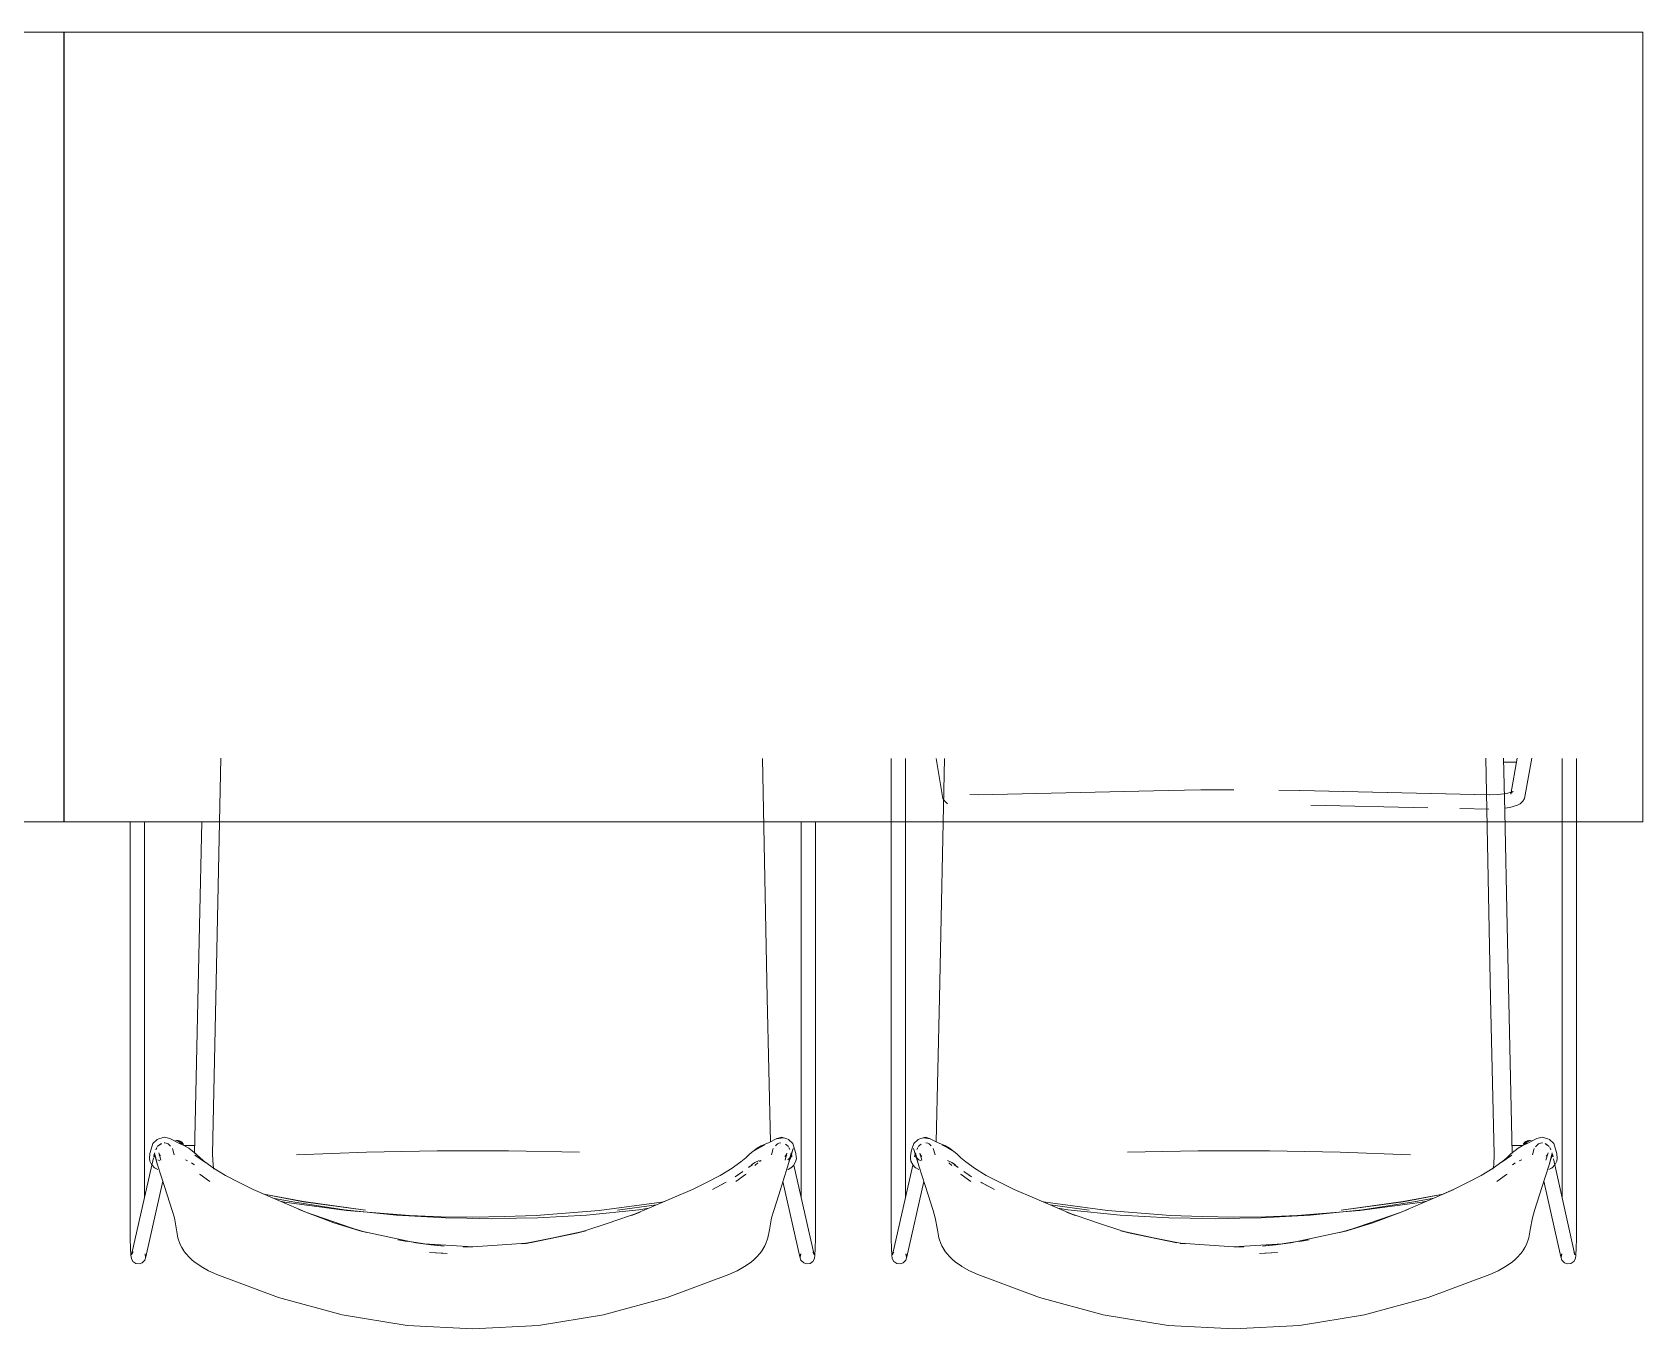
# Model space of a CAD drawing. Header units: millimetres. Extents: x 155927 to 326028, y -36033 to 97293.
# Drawn here: x 207178 to 208402, y 16946 to 17931 of the extents above; entities that cross this region are included whole.
import ezdxf

# ---------------------------------------------------------------- set-up
doc = ezdxf.new("R2010")
doc.units = ezdxf.units.MM
doc.header["$MEASUREMENT"] = 0
doc.layers.add('G-IMPT', color=8, linetype='CONTINUOUS', lineweight=9)
doc.layers.add('I-FURN', color=8, linetype='CONTINUOUS', lineweight=9)

msp = doc.modelspace()

# ---------------------------------------------------------------- linework, layer by layer
at = {"layer": 'G-IMPT'}
for p, q in [((207321, 17379.6), (207317.3, 17197.6)), ((207736.2, 17197.6), (207732.6, 17379.4)), ((207830.5, 17379.4), (207830.5, 17020.7)), ((207841.4, 17046.4), (207841.4, 17379.4)), ((207864.6, 17379.4), (207869.8, 17349.1)), ((207867.2, 17197.6), (207870.9, 17379.4)), ((208282.5, 17379.6), (208286.1, 17197.6)), ((208305.7, 17376.7), (208295.6, 17376.7)), ((208295.9, 17379.6), (208296.8, 17338.8)), ((208301.5, 17352.3), (208306.2, 17379.6)), ((208311.9, 17349.1), (208317.3, 17379.6)), ((208340.4, 17379.3), (208340.4, 17045.8)), ((208351.3, 17379.3), (208351.3, 17020.7)), ((207871.3, 17347), (207869.8, 17349.1)), ((207873.3, 17345), (207871.3, 17347)), ((207896.6, 17351.8), (207890.2, 17352)), ((207896.6, 17351.8), (208040.9, 17355.1)), ((208040.9, 17355.1), (208065.8, 17355.5)), ((208065.8, 17355.5), (208090.9, 17355.7)), ((208140.9, 17355.1), (208125.1, 17355.4)), ((208285.2, 17351.8), (208141, 17355)), ((208284.9, 17351.7), (208141, 17355)), ((208285.2, 17351.8), (208291.6, 17352)), ((208291.6, 17352), (208298.5, 17352.9)), ((208298.5, 17352.9), (208303.1, 17354.4)), ((208303.1, 17354.4), (208301.2, 17353)), ((208302.4, 17354.3), (208301.2, 17353)), ((208301.5, 17352.3), (208302.4, 17354.3)), ((208310.5, 17347), (208308.5, 17345)), ((208311.9, 17349.1), (208310.5, 17347)), ((208238.3, 17342), (208149.4, 17344)), ((208284.8, 17340.9), (208262.7, 17341.5)), ((208296.7, 17341.7), (208300.8, 17342.2)), ((208296.8, 17338.8), (208298.6, 17252.2)), ((208300.8, 17342.2), (208306.4, 17344)), ((208306.4, 17344), (208308.5, 17345)), ((207252.2, 17331.2), (207252.2, 17020.7)), ((207263, 17331.2), (207263, 17045.8)), ((207306.5, 17331.2), (207304.8, 17252.2)), ((207762.1, 17045.8), (207762.1, 17331.2)), ((207773, 17331.2), (207773, 17020.7)), ((207301, 17079.3), (207304.8, 17252.2)), ((208302.5, 17079.3), (208298.6, 17252.2)), ((207314.7, 17078.8), (207317.3, 17197.6)), ((207738.7, 17088.2), (207736.2, 17197.6)), ((207864.8, 17088.2), (207867.2, 17197.6)), ((208288.8, 17078.8), (208286.1, 17197.6)), ((207269.4, 17086.9), (207272.6, 17090)), ((207272.6, 17090), (207273.9, 17090.5)), ((207273.9, 17090.5), (207278.1, 17091.7)), ((207282.2, 17090.8), (207278.1, 17091.7)), ((207282.2, 17090.8), (207290.6, 17086.4)), ((207743.7, 17090.7), (207737.7, 17087.7)), ((207747, 17091.7), (207743.3, 17090.4)), ((207748.4, 17091.2), (207743.3, 17090.4)), ((207748.4, 17091.2), (207743.7, 17090.7)), ((207747, 17091.7), (207751.2, 17090.5)), ((207751.2, 17090.5), (207752.5, 17090)), ((207752.5, 17090), (207755.8, 17086.9)), ((207850.9, 17090), (207847.7, 17086.9)), ((207852.3, 17090.5), (207850.9, 17090)), ((207856.5, 17091.7), (207852.3, 17090.5)), ((207855.1, 17091.2), (207860.1, 17090.4)), ((207855.1, 17091.2), (207859.7, 17090.7)), ((207856.5, 17091.7), (207860.1, 17090.4)), ((207859.7, 17090.7), (207865.7, 17087.7)), ((208321.3, 17090.8), (208312.8, 17086.4)), ((208321.3, 17090.8), (208325.3, 17091.7)), ((208329.5, 17090.5), (208325.3, 17091.7)), ((208330.9, 17090), (208329.5, 17090.5)), ((208334.1, 17086.9), (208330.9, 17090)), ((207267, 17079.4), (207266.8, 17075.4)), ((207267, 17079.4), (207268, 17082.7)), ((207269.4, 17086.9), (207268, 17082.7)), ((207270.4, 17078.7), (207270, 17076.7)), ((207271.5, 17075.1), (207270, 17078.3)), ((207271.3, 17076.2), (207270, 17078.3)), ((207272.4, 17072.2), (207270.6, 17079.7)), ((207270.6, 17079.7), (207272.6, 17071.6)), ((207271.5, 17075.1), (207270.8, 17077.4)), ((207270.8, 17077.4), (207272.6, 17071.6)), ((207271.3, 17076.2), (207271.7, 17075.9)), ((207271.6, 17082.2), (207272.4, 17083.9)), ((207272, 17082.7), (207272.4, 17083.9)), ((207275.4, 17086.7), (207272.7, 17084.5)), ((207273.8, 17079.7), (207274.8, 17077.6)), ((207273.8, 17079.7), (207275.4, 17074.1)), ((207275.1, 17077.3), (207274, 17078.4)), ((207274, 17078.4), (207274.8, 17077.6)), ((207274.3, 17085.7), (207275.9, 17086.9)), ((207274.3, 17085.7), (207274.9, 17086.1)), ((207275.1, 17077.3), (207274.4, 17077.9)), ((207275.9, 17086.9), (207274.9, 17086.1)), ((207277.9, 17087.4), (207278.5, 17087.3)), ((207280.4, 17086.9), (207278.5, 17087.3)), ((207281, 17086.6), (207280.4, 17086.9)), ((207281, 17086.6), (207282.8, 17084.9)), ((207284.2, 17083), (207285.5, 17078.2)), ((207293.5, 17085.2), (207288.6, 17087.4)), ((207288.6, 17087.4), (207290.6, 17086.4)), ((207301.2, 17085.7), (207293.1, 17085.4)), ((207293.5, 17085.2), (207296.6, 17083.3)), ((207293.8, 17085), (207300.1, 17085.3)), ((207293.8, 17085), (207301.2, 17085.3)), ((207296.6, 17083.3), (207302, 17079)), ((207301.2, 17078.1), (207308.9, 17073)), ((207301.2, 17078.1), (207309.4, 17072.5)), ((207305.2, 17076), (207302, 17079)), ((207315.1, 17070.4), (207314.7, 17078.8)), ((207378.4, 17078.3), (207431.6, 17080.4)), ((207485.5, 17081.4), (207431.6, 17080.4)), ((207485.5, 17081.4), (207539.6, 17081.4)), ((207593.5, 17080.4), (207539.6, 17081.4)), ((207723.1, 17079), (207719.9, 17076)), ((207728.6, 17083.3), (207723.1, 17079)), ((207726.2, 17081.2), (207734.5, 17086)), ((207729.8, 17083.5), (207726.2, 17081.2)), ((207731.7, 17085.2), (207728.6, 17083.3)), ((207729.8, 17083.5), (207734.5, 17086)), ((207731.7, 17085.2), (207737.7, 17087.7)), ((207740.9, 17083.1), (207739.6, 17078.2)), ((207744.1, 17086.6), (207742.5, 17085.1)), ((207744.1, 17086.6), (207745.1, 17087.1)), ((207746.7, 17087.3), (207745.1, 17087.1)), ((207751.1, 17078.4), (207749.6, 17076.9)), ((207749.6, 17076.9), (207750.7, 17077.8)), ((207751.3, 17079.6), (207749.8, 17074.1)), ((207751.3, 17079.6), (207750.1, 17077.2)), ((207751.1, 17078.4), (207750.1, 17077.2)), ((207750.2, 17086.5), (207752.5, 17084.5)), ((207754.3, 17077.4), (207751.8, 17069.1)), ((207753.8, 17076.2), (207752, 17074.6)), ((207754.5, 17079.7), (207752.4, 17071.6)), ((207753.2, 17082.7), (207752.7, 17083.9)), ((207752.7, 17083.9), (207753.5, 17082.3)), ((207754.5, 17079.7), (207752.8, 17072.8)), ((207756, 17083), (207753.6, 17075.1)), ((207755.1, 17078.3), (207753.6, 17075.1)), ((207755.1, 17078.3), (207753.8, 17076.2)), ((207756, 17083), (207754.3, 17077.4)), ((207755.1, 17076.7), (207754.7, 17078.6)), ((207757.1, 17082.7), (207755.8, 17086.9)), ((207757.1, 17082.7), (207758.1, 17079.4)), ((207758.1, 17079.4), (207758.3, 17076.7)), ((207758.3, 17076.7), (207758.4, 17075.4)), ((207845.2, 17076.7), (207845.1, 17075.4)), ((207845.3, 17079.4), (207845.2, 17076.7)), ((207846.3, 17082.7), (207845.3, 17079.4)), ((207846.3, 17082.7), (207847.7, 17086.9)), ((207847.5, 17083), (207849.1, 17077.4)), ((207847.5, 17083), (207849.9, 17075.1)), ((207848.3, 17076.7), (207848.8, 17078.6)), ((207848.4, 17078.3), (207849.7, 17076.2)), ((207848.4, 17078.3), (207849.9, 17075.1)), ((207849, 17079.7), (207851, 17071.6)), ((207849, 17079.7), (207850.7, 17072.8)), ((207849.1, 17077.4), (207851.7, 17069.1)), ((207849.7, 17076.2), (207851.5, 17074.6)), ((207850.8, 17083.9), (207850, 17082.3)), ((207850.3, 17082.7), (207850.8, 17083.9)), ((207853.3, 17086.5), (207851, 17084.5)), ((207852.2, 17079.6), (207853.4, 17077.2)), ((207852.2, 17079.6), (207853.7, 17074.1)), ((207852.4, 17078.4), (207853.4, 17077.2)), ((207852.4, 17078.4), (207853.8, 17076.9)), ((207853.8, 17076.9), (207852.8, 17077.8)), ((207856.8, 17087.3), (207858.4, 17087.1)), ((207859.3, 17086.6), (207858.4, 17087.1)), ((207859.3, 17086.6), (207861, 17085.1)), ((207862.5, 17083.1), (207863.9, 17078.2)), ((207871.8, 17085.2), (207865.7, 17087.7)), ((207873.6, 17083.5), (207869, 17086)), ((207871.6, 17084.5), (207869, 17086)), ((207871.8, 17085.2), (207874.9, 17083.3)), ((207877.3, 17081.2), (207871.9, 17084.3)), ((207873.6, 17083.5), (207877.3, 17081.2)), ((207874.9, 17083.3), (207880.3, 17079)), ((207880.3, 17079), (207883.5, 17076)), ((208010, 17080.4), (208063.9, 17081.4)), ((208117.9, 17081.4), (208063.9, 17081.4)), ((208117.9, 17081.4), (208171.8, 17080.4)), ((208225.1, 17078.3), (208171.8, 17080.4)), ((208288.4, 17070.4), (208288.8, 17078.8)), ((208302.3, 17078.1), (208294, 17072.5)), ((208302.3, 17078.1), (208294.5, 17073)), ((208298.3, 17076), (208301.5, 17079)), ((208306.9, 17083.3), (208301.5, 17079)), ((208302.3, 17085.7), (208310.4, 17085.4)), ((208309.6, 17085), (208302.3, 17085.3)), ((208309.6, 17085), (208303.4, 17085.3)), ((208310, 17085.2), (208306.9, 17083.3)), ((208310, 17085.2), (208314.8, 17087.4)), ((208314.8, 17087.4), (208312.8, 17086.4)), ((208319.2, 17083), (208317.9, 17078.2)), ((208320.2, 17084.3), (208320.6, 17084.9)), ((208322.5, 17086.6), (208320.6, 17084.9)), ((208322.5, 17086.6), (208323, 17086.9)), ((208323, 17086.9), (208325, 17087.3)), ((208325.6, 17087.4), (208325, 17087.3)), ((208329.1, 17085.7), (208327.5, 17086.9)), ((208327.5, 17086.9), (208328.6, 17086.1)), ((208328.1, 17086.7), (208330.7, 17084.5)), ((208329.7, 17079.7), (208328.1, 17074.1)), ((208328.4, 17077.3), (208329.4, 17078.4)), ((208328.4, 17077.3), (208329.1, 17077.9)), ((208329.1, 17085.7), (208328.6, 17086.1)), ((208329.7, 17079.7), (208328.7, 17077.6)), ((208329.4, 17078.4), (208328.7, 17077.6)), ((208332.8, 17079.7), (208330.8, 17071.6)), ((208332.7, 17077.4), (208330.8, 17071.6)), ((208331.5, 17082.7), (208331, 17083.9)), ((208331.8, 17082.2), (208331, 17083.9)), ((208331.1, 17072.2), (208332.8, 17079.7)), ((208331.9, 17075.1), (208333.4, 17078.3)), ((208331.9, 17075.1), (208332.7, 17077.4)), ((208332.1, 17076.2), (208333.4, 17078.3)), ((208333, 17078.7), (208333.5, 17076.7)), ((208334.1, 17086.9), (208335.5, 17082.7)), ((208336.5, 17079.4), (208335.5, 17082.7)), ((208336.5, 17079.4), (208336.7, 17075.4)), ((207269.8, 17075.9), (207253.2, 17002.3)), ((207267.1, 17073.7), (207266.8, 17075.4)), ((207267.1, 17073.7), (207267.1, 17073.4)), ((207267.1, 17073.4), (207268.5, 17070.5)), ((207268.7, 17070.3), (207268.5, 17070.5)), ((207268.7, 17070.3), (207270.6, 17068.4)), ((207273.1, 17067.2), (207270.6, 17068.4)), ((207270.8, 17068.3), (207270.6, 17068.4)), ((207273.2, 17067.2), (207270.6, 17068.4)), ((207270.8, 17068.3), (207273.2, 17067.2)), ((207272.4, 17072.2), (207276.2, 17060.5)), ((207273.1, 17067.2), (207273.2, 17067.2)), ((207274.6, 17073.8), (207273.2, 17074.6)), ((207295.6, 17073.8), (207294.2, 17074.4)), ((207298.8, 17072.1), (207300.4, 17071)), ((207301, 17070.7), (207300.4, 17071)), ((207305.2, 17076), (207309.4, 17072.5)), ((207308.9, 17073), (207316.3, 17067.6)), ((207315.8, 17067.5), (207315.1, 17070.4)), ((207324.5, 17062.7), (207315.5, 17068.1)), ((207316.3, 17067.6), (207315.5, 17068.1)), ((207709.6, 17068.1), (207700.6, 17062.7)), ((207716.2, 17073), (207708.8, 17067.6)), ((207709.6, 17068.1), (207708.8, 17067.6)), ((207717.8, 17065.5), (207711.8, 17061.5)), ((207717.8, 17065.5), (207713.8, 17062.8)), ((207716.2, 17073), (207719.9, 17076)), ((207725.1, 17070.8), (207722, 17068.7)), ((207722.6, 17069.1), (207722, 17068.7)), ((207722.6, 17069.1), (207725.1, 17070.8)), ((207726.9, 17072.4), (207724.2, 17070.7)), ((207724.7, 17071), (207724.2, 17070.7)), ((207726.9, 17072.4), (207724.7, 17071)), ((207730.1, 17074), (207726.3, 17072.1)), ((207726.9, 17072.4), (207726.3, 17072.1)), ((207729.2, 17072.3), (207726.8, 17070.2)), ((207726.9, 17072.4), (207730.1, 17074)), ((207730.4, 17073.2), (207731.6, 17073.9)), ((207745, 17048), (207751.8, 17069.1)), ((207752.1, 17067.2), (207752, 17067.2)), ((207752.1, 17067.2), (207754.3, 17068.3)), ((207752.4, 17071.6), (207752.8, 17072.8)), ((207754.3, 17068.3), (207754.5, 17068.4)), ((207756.6, 17070.5), (207754.5, 17068.4)), ((207754.8, 17068.7), (207756.6, 17070.5)), ((207754.8, 17068.7), (207756.4, 17070.3)), ((207758.1, 17073.7), (207756.4, 17070.3)), ((207756.4, 17070.3), (207758, 17073.4)), ((207756.4, 17070.3), (207756.6, 17070.5)), ((207771.9, 17002.3), (207756.5, 17070.5)), ((207758.1, 17073.7), (207756.6, 17070.5)), ((207758.1, 17073.7), (207758, 17073.4)), ((207758.1, 17073.7), (207758.4, 17075.4)), ((207831.6, 17002.3), (207846.9, 17070.5)), ((207845.4, 17073.7), (207845.1, 17075.4)), ((207845.4, 17073.7), (207847.1, 17070.3)), ((207845.4, 17073.7), (207845.5, 17073.4)), ((207845.4, 17073.7), (207846.9, 17070.5)), ((207847.1, 17070.3), (207845.5, 17073.4)), ((207848.7, 17068.7), (207846.9, 17070.5)), ((207847.1, 17070.3), (207846.9, 17070.5)), ((207846.9, 17070.5), (207849, 17068.4)), ((207848.7, 17068.7), (207847.1, 17070.3)), ((207849.2, 17068.3), (207849, 17068.4)), ((207851.4, 17067.2), (207849.2, 17068.3)), ((207851, 17071.6), (207850.7, 17072.8)), ((207851.4, 17067.2), (207851.5, 17067.2)), ((207853.3, 17073.6), (207851.5, 17074.6)), ((207858.5, 17048), (207851.7, 17069.1)), ((207876.6, 17072.4), (207873.4, 17074)), ((207873.4, 17074), (207877.1, 17072.1)), ((207874.2, 17072.3), (207876.6, 17070.2)), ((207876.6, 17072.4), (207877.1, 17072.1)), ((207876.6, 17072.4), (207878.7, 17071)), ((207876.6, 17072.4), (207879.3, 17070.7)), ((207880.9, 17069.1), (207878.4, 17070.8)), ((207878.4, 17070.8), (207881.5, 17068.7)), ((207878.7, 17071), (207879.3, 17070.7)), ((207880.9, 17069.1), (207881.5, 17068.7)), ((207887.3, 17073), (207883.5, 17076)), ((207885.7, 17065.5), (207891.6, 17061.5)), ((207885.7, 17065.5), (207889.7, 17062.8)), ((207887.3, 17073), (207894.6, 17067.6)), ((207893.9, 17068.1), (207894.6, 17067.6)), ((207893.9, 17068.1), (207902.8, 17062.7)), ((208279, 17062.7), (208287.9, 17068.1)), ((208294.5, 17073), (208287.2, 17067.6)), ((208287.2, 17067.6), (208287.9, 17068.1)), ((208287.7, 17067.5), (208288.4, 17070.4)), ((208298.3, 17076), (208294, 17072.5)), ((208302.5, 17070.7), (208303.1, 17071)), ((208304.7, 17072.1), (208303.1, 17071)), ((208307.9, 17073.8), (208309.8, 17074.6)), ((208331.1, 17072.2), (208327.2, 17060.5)), ((208330.3, 17067.2), (208332.8, 17068.4)), ((208332.6, 17068.3), (208330.3, 17067.2)), ((208330.4, 17067.2), (208330.3, 17067.2)), ((208330.4, 17067.2), (208332.8, 17068.4)), ((208332.6, 17068.3), (208332.8, 17068.4)), ((208334.7, 17070.3), (208332.8, 17068.4)), ((208333.8, 17075.3), (208350.2, 17002.3)), ((208334.7, 17070.3), (208334.9, 17070.5)), ((208336.3, 17073.4), (208334.9, 17070.5)), ((208336.4, 17073.7), (208336.3, 17073.4)), ((208336.4, 17073.7), (208336.7, 17075.4)), ((207264.1, 17000.7), (207277, 17058.3)), ((207276.2, 17060.5), (207280.1, 17048)), ((207304.9, 17063.7), (207305.4, 17063.3)), ((207305.4, 17063.3), (207312.7, 17058)), ((207334.9, 17057.2), (207324.5, 17062.7)), ((207334.9, 17057.2), (207345.5, 17052)), ((207354.9, 17047.8), (207345.5, 17052)), ((207354.9, 17047.8), (207345.5, 17051.9)), ((207385.5, 17034.7), (207345.5, 17051.9)), ((207679.6, 17052), (207633.2, 17032.1)), ((207679.6, 17052), (207690.2, 17057.2)), ((207690.2, 17057.2), (207700.6, 17062.7)), ((207705, 17057.5), (207694.6, 17052)), ((207694.6, 17052), (207704, 17057)), ((207705, 17057.5), (207704, 17057)), ((207711.8, 17061.5), (207713.8, 17062.8)), ((207712.5, 17058), (207719.8, 17063.3)), ((207720.3, 17063.7), (207719.8, 17063.3)), ((207748.2, 17058.1), (207761, 17000.7)), ((207855.3, 17058.1), (207842.4, 17000.7)), ((207883.2, 17063.7), (207883.7, 17063.3)), ((207891, 17058), (207883.7, 17063.3)), ((207891.6, 17061.5), (207889.7, 17062.8)), ((207898.5, 17057.5), (207908.9, 17052)), ((207898.5, 17057.5), (207899.4, 17057)), ((207908.9, 17052), (207899.4, 17057)), ((207913.3, 17057.2), (207902.8, 17062.7)), ((207923.9, 17052), (207913.3, 17057.2)), ((207923.9, 17052), (207970.3, 17032.1)), ((208218, 17034.7), (208258, 17051.9)), ((208248.6, 17047.8), (208257.9, 17052)), ((208248.6, 17047.8), (208258, 17051.9)), ((208268.5, 17057.2), (208257.9, 17052)), ((208268.5, 17057.2), (208279, 17062.7)), ((208298.1, 17063.3), (208290.8, 17058)), ((208298.6, 17063.7), (208298.1, 17063.3)), ((208327.2, 17060.5), (208323.3, 17048)), ((208339.4, 17000.7), (208326.5, 17058.3)), ((207280.1, 17048), (207284, 17036)), ((207383.9, 17042.6), (207353.6, 17048.4)), ((207353.6, 17048.4), (207383.7, 17042.7)), ((207375.7, 17042.5), (207360.6, 17045.4)), ((207369.3, 17042.4), (207366.1, 17043)), ((207416.6, 17036), (207369.3, 17042.4)), ((207375.7, 17042.5), (207414.8, 17036.6)), ((207431, 17036.2), (207383.7, 17042.7)), ((207383.9, 17042.6), (207431, 17036.2)), ((207608.5, 17036), (207655.8, 17042.4)), ((207652.2, 17040.3), (207622.6, 17036.2)), ((207652.2, 17040.3), (207622.6, 17036.2)), ((207655.8, 17042.4), (207658.4, 17042.9)), ((207741.2, 17036), (207745, 17048)), ((207862.3, 17036), (207858.5, 17048)), ((207947.7, 17042.4), (207945, 17042.9)), ((207995, 17036), (207947.7, 17042.4)), ((207951.2, 17040.3), (207980.9, 17036.2)), ((207951.3, 17040.3), (207980.9, 17036.2)), ((208172.4, 17036.2), (208219.7, 17042.7)), ((208219.6, 17042.6), (208172.4, 17036.2)), ((208186.8, 17036), (208234.1, 17042.4)), ((208227.8, 17042.5), (208188.6, 17036.6)), ((208219.6, 17042.6), (208249.9, 17048.4)), ((208249.9, 17048.4), (208219.7, 17042.7)), ((208227.8, 17042.5), (208242.9, 17045.4)), ((208234.1, 17042.4), (208237.3, 17043)), ((208323.3, 17048), (208319.5, 17036)), ((207285.7, 17030.4), (207284, 17036)), ((207287.3, 17021.2), (207285.7, 17030.4)), ((207379.7, 17036.9), (207385.5, 17034.7)), ((207379.7, 17036.9), (207385.5, 17034.7)), ((207385.5, 17034.7), (207426.7, 17020.6)), ((207385.5, 17034.7), (207407, 17026.7)), ((207385.5, 17034.7), (207407, 17026.7)), ((207414.8, 17036.6), (207454.6, 17032.5)), ((207464.4, 17032.2), (207416.6, 17036)), ((207454.6, 17032.5), (207491.7, 17030.4)), ((207464.4, 17032.2), (207488.5, 17031.2)), ((207488.5, 17031.2), (207512.6, 17030.9)), ((207491.7, 17030.4), (207507.9, 17030.1)), ((207507.9, 17030.1), (207526.8, 17029.7)), ((207512.6, 17030.9), (207536.6, 17031.3)), ((207545.6, 17030.1), (207526.8, 17029.7)), ((207560.7, 17032.2), (207536.6, 17031.3)), ((207545.6, 17030.1), (207561.9, 17030.4)), ((207608.5, 17036), (207560.7, 17032.2)), ((207599, 17032.5), (207561.9, 17030.4)), ((207599, 17032.5), (207638.7, 17036.6)), ((207614.6, 17026.1), (207639.6, 17034.7)), ((207639.6, 17034.7), (207633.2, 17032.1)), ((207646.4, 17037.8), (207638.7, 17036.6)), ((207739.5, 17030.4), (207737.9, 17021.2)), ((207739.5, 17030.4), (207741.2, 17036)), ((207864, 17030.4), (207862.3, 17036)), ((207864, 17030.4), (207865.6, 17021.2)), ((207957.1, 17037.8), (207964.7, 17036.6)), ((207988.9, 17026.1), (207963.8, 17034.7)), ((207963.8, 17034.7), (207970.3, 17032.1)), ((208004.5, 17032.5), (207964.7, 17036.6)), ((207995, 17036), (208042.8, 17032.2)), ((208004.5, 17032.5), (208041.5, 17030.4)), ((208057.8, 17030.1), (208041.5, 17030.4)), ((208042.8, 17032.2), (208066.8, 17031.3)), ((208057.8, 17030.1), (208076.7, 17029.7)), ((208090.9, 17030.9), (208066.8, 17031.3)), ((208095.5, 17030.1), (208076.7, 17029.7)), ((208115, 17031.2), (208090.9, 17030.9)), ((208111.8, 17030.4), (208095.5, 17030.1)), ((208148.9, 17032.5), (208111.8, 17030.4)), ((208139, 17032.2), (208115, 17031.2)), ((208139, 17032.2), (208186.8, 17036)), ((208188.6, 17036.6), (208148.9, 17032.5)), ((208218, 17034.7), (208176.8, 17020.6)), ((208218, 17034.7), (208196.5, 17026.7)), ((208218, 17034.7), (208196.5, 17026.7)), ((208223.7, 17036.9), (208218, 17034.7)), ((208223.7, 17036.9), (208218, 17034.7)), ((208316.2, 17021.2), (208317.8, 17030.4)), ((208317.8, 17030.4), (208319.5, 17036)), ((207252.2, 17014.5), (207252.2, 17020.7)), ((207287.3, 17021.2), (207288.4, 17015.1)), ((207290.2, 17010.2), (207288.4, 17015.1)), ((207426.7, 17020.6), (207407, 17026.7)), ((207407, 17026.7), (207426.7, 17020.7)), ((207431.9, 17019.2), (207426.7, 17020.7)), ((207469.2, 17011.3), (207426.7, 17020.6)), ((207426.7, 17020.6), (207431.9, 17019.2)), ((207598.5, 17020.6), (207555.9, 17011.3)), ((207555.9, 17011.7), (207591.4, 17018.7)), ((207591.4, 17018.7), (207555.9, 17011.3)), ((207591.4, 17018.7), (207598.4, 17020.9)), ((207598.5, 17020.6), (207591.4, 17018.7)), ((207614.6, 17026.1), (207598.4, 17020.9)), ((207736.8, 17015.1), (207735, 17010.2)), ((207737.9, 17021.2), (207736.8, 17015.1)), ((207773, 17020.7), (207772.9, 17014.5)), ((207830.5, 17020.7), (207830.5, 17014.5)), ((207865.6, 17021.2), (207866.7, 17015.1)), ((207866.7, 17015.1), (207868.5, 17010.2)), ((207988.9, 17026.1), (208005.1, 17020.9)), ((208005, 17020.6), (208012.1, 17018.7)), ((208005, 17020.6), (208047.5, 17011.3)), ((208012.1, 17018.7), (208005.1, 17020.9)), ((208047.6, 17011.7), (208012.1, 17018.7)), ((208012.1, 17018.7), (208047.5, 17011.3)), ((208134.3, 17011.3), (208176.8, 17020.6)), ((208171.6, 17019.2), (208176.8, 17020.7)), ((208176.8, 17020.6), (208171.6, 17019.2)), ((208176.8, 17020.6), (208196.5, 17026.7)), ((208196.5, 17026.7), (208176.8, 17020.7)), ((208313.3, 17010.2), (208315.1, 17015.1)), ((208316.2, 17021.2), (208315.1, 17015.1)), ((208351.3, 17014.5), (208351.3, 17020.7)), ((207252.2, 17014.5), (207252.4, 17007.3)), ((207252.4, 17007.3), (207252.6, 17002)), ((207253.2, 17002.3), (207254.3, 17004.5)), ((207254.1, 17004.2), (207254.3, 17004.5)), ((207263.4, 17003.1), (207263.8, 17000.5)), ((207263.5, 17002.8), (207263.8, 17000.5)), ((207290.2, 17010.2), (207291.4, 17007.9)), ((207292.9, 17005.4), (207291.4, 17007.9)), ((207293.1, 17004.9), (207292.9, 17005.4)), ((207293.1, 17004.9), (207294.7, 17003)), ((207294.7, 17003), (207296.9, 17000.5)), ((207455.4, 17013.8), (207462.5, 17012.5)), ((207455.4, 17013.8), (207469.5, 17011.7)), ((207469.2, 17011.3), (207490.8, 17008.9)), ((207469.2, 17011.3), (207480.5, 17010)), ((207469.5, 17011.7), (207480.5, 17010)), ((207512.6, 17008.3), (207475.6, 17010.6)), ((207475.6, 17010.6), (207480.5, 17010)), ((207489.7, 17003.6), (207479.5, 17004.1)), ((207479.5, 17004.1), (207493.1, 17003.4)), ((207490.8, 17008.9), (207480.5, 17010)), ((207512.6, 17008.3), (207505.1, 17008.4)), ((207512.6, 17008.3), (207505.1, 17008.4)), ((207549.5, 17010.8), (207512.6, 17008.3)), ((207549.5, 17010.6), (207555.9, 17011.7)), ((207549.5, 17010.8), (207554.9, 17011.2)), ((207549.5, 17010.6), (207553, 17011)), ((207730.5, 17003), (207728.7, 17001.1)), ((207732, 17004.9), (207730.5, 17003)), ((207732, 17004.9), (207735, 17010.2)), ((207734.4, 17009.2), (207732, 17004.9)), ((207732, 17004.9), (207732.2, 17005.4)), ((207732.2, 17005.4), (207733.8, 17007.9)), ((207733.8, 17007.9), (207735, 17010.2)), ((207734.4, 17009.2), (207735, 17010.2)), ((207761.8, 17003.1), (207761.3, 17000.5)), ((207761.6, 17002.8), (207761.3, 17000.5)), ((207771.9, 17002.3), (207770.9, 17004.4)), ((207770.9, 17004.4), (207771.1, 17004.2)), ((207772.5, 17002), (207772.8, 17007.3)), ((207772.8, 17007.3), (207772.9, 17014.5)), ((207830.7, 17007.3), (207830.5, 17014.5)), ((207831, 17002), (207830.7, 17007.3)), ((207831.6, 17002.3), (207832.6, 17004.4)), ((207832.6, 17004.4), (207832.4, 17004.2)), ((207841.7, 17003.1), (207842.2, 17000.5)), ((207841.8, 17002.8), (207842.2, 17000.5)), ((207869.1, 17009.2), (207868.5, 17010.2)), ((207871.5, 17004.9), (207868.5, 17010.2)), ((207869.7, 17007.9), (207868.5, 17010.2)), ((207869.1, 17009.2), (207871.5, 17004.9)), ((207871.2, 17005.4), (207869.7, 17007.9)), ((207871.5, 17004.9), (207871.2, 17005.4)), ((207871.5, 17004.9), (207873, 17003)), ((207873, 17003), (207874.7, 17001.1)), ((208053.9, 17010.6), (208047.6, 17011.7)), ((208054, 17010.8), (208049.8, 17011.1)), ((208053.9, 17010.6), (208050.5, 17011)), ((208054, 17010.8), (208090.9, 17008.3)), ((208090.9, 17008.3), (208127.9, 17010.6)), ((208090.9, 17008.3), (208098.4, 17008.4)), ((208090.9, 17008.3), (208098.4, 17008.4)), ((208124, 17004.1), (208110.4, 17003.4)), ((208134.3, 17011.3), (208112.7, 17008.9)), ((208112.7, 17008.9), (208122.9, 17010)), ((208114.5, 17003.6), (208124, 17004.1)), ((208134, 17011.7), (208122.9, 17010)), ((208134.3, 17011.3), (208122.9, 17010)), ((208127.9, 17010.6), (208122.9, 17010)), ((208148.1, 17013.8), (208134, 17011.7)), ((208148.1, 17013.8), (208140.9, 17012.5)), ((208308.8, 17003), (208306.6, 17000.5)), ((208310.3, 17004.9), (208308.8, 17003)), ((208310.3, 17004.9), (208310.6, 17005.4)), ((208310.6, 17005.4), (208312.1, 17007.9)), ((208313.3, 17010.2), (208312.1, 17007.9)), ((208340.1, 17003.1), (208339.6, 17000.5)), ((208340, 17002.8), (208339.6, 17000.5)), ((208350.2, 17002.3), (208349.2, 17004.5)), ((208349.4, 17004.2), (208349.2, 17004.5)), ((208351.1, 17007.3), (208350.8, 17002)), ((208351.3, 17014.5), (208351.1, 17007.3)), ((207252.6, 17002), (207253, 16999.6)), ((207253, 16999.6), (207254.2, 16997.3)), ((207254.2, 16997.3), (207256.3, 16995.8)), ((207259, 16995.4), (207256.3, 16995.8)), ((207259, 16995.4), (207261.1, 16996.1)), ((207261.4, 16996.5), (207261.1, 16996.1)), ((207261.4, 16996.5), (207263.3, 16998.2)), ((207263.3, 16998.2), (207263, 16997.9)), ((207264.1, 17000.7), (207263.3, 16998.2)), ((207296.9, 17000.5), (207298.7, 16998.7)), ((207300.8, 16997), (207298.7, 16998.7)), ((207305.7, 16993.6), (207300.8, 16997)), ((207305.7, 16993.6), (207306, 16993.4)), ((207311.6, 16990.2), (207306, 16993.4)), ((207719.1, 16993.4), (207713.5, 16990.2)), ((207719.1, 16993.4), (207719.4, 16993.6)), ((207724.3, 16997), (207719.4, 16993.6)), ((207724.3, 16997), (207726.4, 16998.7)), ((207728.2, 17000.5), (207726.4, 16998.7)), ((207728.2, 17000.5), (207728.7, 17001.1)), ((207761, 17000.7), (207761.8, 16998.2)), ((207761.8, 16998.2), (207762.1, 16997.9)), ((207764, 16996.1), (207762.1, 16997.9)), ((207764, 16996.1), (207766.1, 16995.4)), ((207768.8, 16995.8), (207766.1, 16995.4)), ((207770.9, 16997.3), (207768.8, 16995.8)), ((207772.1, 16999.6), (207770.9, 16997.3)), ((207772.1, 16999.6), (207772.5, 17002)), ((207831.3, 16999.6), (207831, 17002)), ((207831.3, 16999.6), (207832.5, 16997.3)), ((207832.5, 16997.3), (207834.7, 16995.8)), ((207834.7, 16995.8), (207837.3, 16995.4)), ((207839.5, 16996.1), (207837.3, 16995.4)), ((207839.5, 16996.1), (207841.3, 16997.9)), ((207841.6, 16998.2), (207841.3, 16997.9)), ((207842.4, 17000.7), (207841.6, 16998.2)), ((207875.2, 17000.5), (207874.7, 17001.1)), ((207875.2, 17000.5), (207877.1, 16998.7)), ((207879.2, 16997), (207877.1, 16998.7)), ((207879.2, 16997), (207884, 16993.6)), ((207884.3, 16993.4), (207884, 16993.6)), ((207884.3, 16993.4), (207889.9, 16990.2)), ((208291.9, 16990.2), (208297.5, 16993.4)), ((208297.8, 16993.6), (208297.5, 16993.4)), ((208297.8, 16993.6), (208302.6, 16997)), ((208302.6, 16997), (208304.7, 16998.7)), ((208306.6, 17000.5), (208304.7, 16998.7)), ((208339.4, 17000.7), (208340.2, 16998.2)), ((208342, 16996.5), (208340.2, 16998.2)), ((208340.2, 16998.2), (208340.5, 16997.9)), ((208342, 16996.5), (208342.3, 16996.1)), ((208344.5, 16995.4), (208342.3, 16996.1)), ((208344.5, 16995.4), (208347.1, 16995.8)), ((208349.3, 16997.3), (208347.1, 16995.8)), ((208350.5, 16999.6), (208349.3, 16997.3)), ((208350.8, 17002), (208350.5, 16999.6)), ((207318, 16987.4), (207311.6, 16990.2)), ((207364.8, 16969.8), (207318, 16987.4)), ((207660.3, 16969.8), (207707, 16987.3)), ((207707, 16987.3), (207713.5, 16990.2)), ((207896.4, 16987.3), (207889.9, 16990.2)), ((207943.2, 16969.8), (207896.4, 16987.3)), ((208238.6, 16969.8), (208285.5, 16987.4)), ((208285.5, 16987.4), (208291.9, 16990.2)), ((207413.3, 16956.8), (207364.8, 16969.8)), ((207660.3, 16969.8), (207611.9, 16956.8)), ((207943.2, 16969.8), (207991.6, 16956.8)), ((208190.2, 16956.8), (208238.6, 16969.8)), ((207413.3, 16956.8), (207462.7, 16948.7)), ((207611.9, 16956.8), (207562.5, 16948.7)), ((207991.6, 16956.8), (208041, 16948.7)), ((208190.2, 16956.8), (208140.8, 16948.7)), ((207512.6, 16946.1), (207462.7, 16948.7)), ((207512.6, 16946.1), (207562.5, 16948.7)), ((208090.9, 16946.1), (208041, 16948.7)), ((208090.9, 16946.1), (208140.8, 16948.7))]:
    msp.add_line(p, q, dxfattribs=at)
at = {"layer": 'I-FURN'}
for p, q in [((207201.9, 17931.2), (206001.8, 17931.2)), ((208401.7, 17931.2), (207201.6, 17931.2)), ((207201.6, 17931.2), (207201.6, 17331.2)), ((207201.9, 17331.2), (207201.9, 17931.2)), ((208401.7, 17331.2), (208401.7, 17931.2)), ((206001.8, 17331.2), (207201.9, 17331.2)), ((207201.6, 17331.2), (208401.7, 17331.2)), ((207285.7, 17088.7), (207287.3, 17089.2)), ((207287.3, 17089.2), (207288.5, 17089.2)), ((207292.4, 17086.7), (207287.3, 17089.2)), ((207287.3, 17089.2), (207291.6, 17087.6)), ((207287.3, 17089.2), (207289.6, 17088.9)), ((207287.3, 17089.2), (207290.6, 17088.4)), ((207288.5, 17089.2), (207289.6, 17088.9)), ((207289.6, 17088.9), (207290.6, 17088.4)), ((208311.1, 17086.7), (208316.2, 17089.2)), ((208316.2, 17089.2), (208311.9, 17087.6)), ((208316.2, 17089.2), (208312.8, 17088.4)), ((208313.9, 17088.9), (208312.8, 17088.4)), ((208315, 17089.2), (208313.9, 17088.9)), ((208316.2, 17089.2), (208313.9, 17088.9)), ((208316.2, 17089.2), (208315, 17089.2)), ((208317.7, 17088.7), (208316.2, 17089.2)), ((207292.4, 17086.7), (207288.6, 17087.4)), ((207292.4, 17086.7), (207289.8, 17086.9)), ((207292.4, 17086.7), (207290.3, 17086.7)), ((207291.6, 17087.6), (207290.6, 17088.4)), ((207292.4, 17086.7), (207290.7, 17086.5)), ((207292.4, 17086.7), (207290.9, 17086.4)), ((207292.4, 17086.7), (207291.6, 17087.6)), ((207292.4, 17086.7), (207292.6, 17085.5)), ((208311.1, 17086.7), (208310.9, 17085.5)), ((208311.1, 17086.7), (208311.9, 17087.6)), ((208311.1, 17086.7), (208314.9, 17087.4)), ((208311.1, 17086.7), (208313.7, 17086.9)), ((208311.1, 17086.7), (208312.5, 17086.4)), ((208311.1, 17086.7), (208313.1, 17086.7)), ((208311.1, 17086.7), (208312.8, 17086.5)), ((208311.9, 17087.6), (208312.8, 17088.4))]:
    msp.add_line(p, q, dxfattribs=at)

doc.saveas('drawing.dxf')
